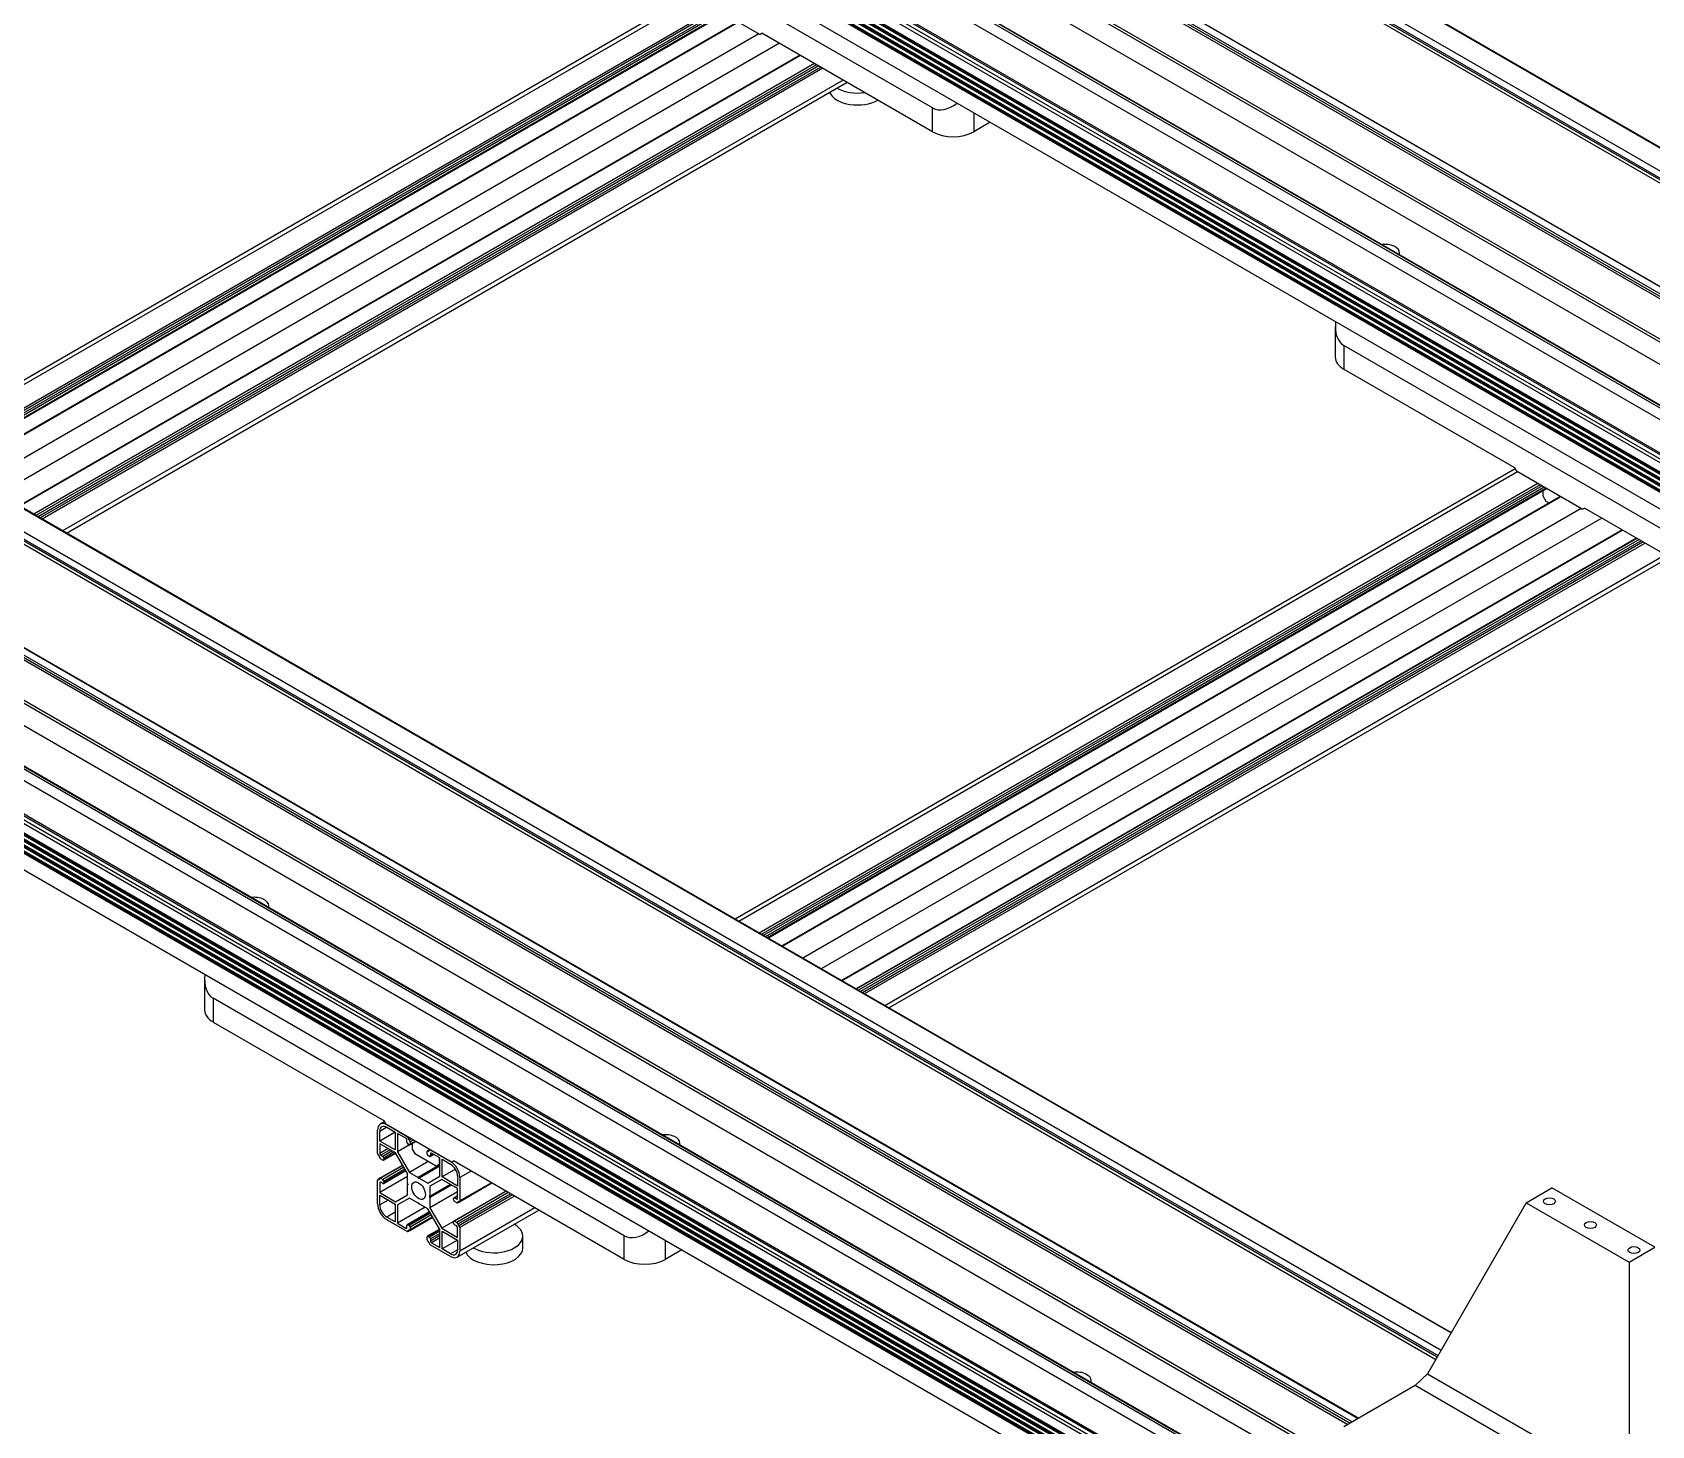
# Model space of a CAD drawing. Header units: millimetres. Extents: x 0 to 626, y 0 to 359.
# Drawn here: x 317.9 to 429.3, y 188.8 to 284.6 of the extents above; entities that cross this region are included whole.
import ezdxf

# ---------------------------------------------------------------- set-up
doc = ezdxf.new("R2010")
doc.units = ezdxf.units.MM
for name, color, linetype in [('1121-安装板', 7, 'Continuous'), ('1211-TDT-4040S-8', 7, 'Continuous'), ('1212-GN_31611', 7, 'Continuous'), ('1221-第一轴同步带安装板', 7, 'Continuous'), ('1221-脚钉', 7, 'Continuous'), ('Default', 7, 'Continuous'), ('LHBT10-S1000-1', 7, 'Continuous')]:
    doc.layers.add(name, color=color, linetype=linetype)

# ---------------------------------------------------------------- blocks, each defined once
blk = doc.blocks.new('SE1')
at = {"layer": '1121-安装板', "color": 7, "linetype": 'Continuous'}
for p, q in [((209.51, 137.11), (211.28, 138.13)), ((218.35, 134.05), (211.28, 138.13)), ((209.51, 137.11), (202.73, 125.35)), ((209.51, 137.11), (216.59, 133.03)), ((216.59, 133.03), (218.35, 134.05)), ((216.59, 133.03), (216.59, 117.35)), ((201.88, 124.53), (202.73, 125.35)), ((202.73, 125.35), (216.59, 117.35)), ((201.88, 124.53), (196.96, 121.7)), ((216.02, 116.37), (201.88, 124.53))]:
    blk.add_line(p, q, dxfattribs=at)
for centre in [(211.11, 137.21), (213.93, 135.58), (216.92, 133.85)]:
    blk.add_ellipse(centre, major_axis=(-0.413, 0), ratio=0.57735, dxfattribs=at)
at = {"layer": '1211-TDT-4040S-8', "color": 7, "linetype": 'Continuous'}
for p, q in [((152.18, 220.25), (98.52, 189.27)), ((152.35, 220.04), (98.78, 189.12)), ((153.75, 219.24), (100.18, 188.31)), ((153.89, 219.15), (100.32, 188.23)), ((154.03, 219.07), (100.47, 188.15)), ((154.17, 218.99), (100.61, 188.07)), ((154.31, 218.91), (100.75, 187.98)), ((100.78, 187.97), (154.34, 218.89)), ((155.3, 218.34), (101.74, 187.41)), ((155.33, 218.32), (101.77, 187.4)), ((156.73, 217.51), (103.17, 186.59)), ((158.14, 216.86), (104.44, 185.85)), ((159.54, 216.05), (105.84, 185.05)), ((105.87, 185.03), (159.57, 216.03)), ((160.53, 215.48), (106.83, 184.47)), ((160.56, 215.46), (106.86, 184.46)), ((160.7, 215.38), (107, 184.38)), ((160.84, 215.3), (107.14, 184.29)), ((160.99, 215.22), (107.28, 184.21)), ((161.13, 215.14), (107.42, 184.13)), ((162.53, 214.33), (108.82, 183.32)), ((109.09, 183.17), (162.79, 214.18)), ((208.75, 187.59), (155.09, 156.61)), ((208.91, 187.38), (155.35, 156.46)), ((210.31, 186.58), (156.75, 155.65)), ((210.46, 186.49), (156.89, 155.57)), ((210.6, 186.41), (157.03, 155.49)), ((210.74, 186.33), (157.18, 155.41)), ((210.88, 186.25), (157.32, 155.32)), ((157.35, 155.31), (210.91, 186.23)), ((211.87, 185.68), (158.31, 154.75)), ((211.9, 185.66), (158.34, 154.74)), ((213.3, 184.85), (159.74, 153.93)), ((214.71, 184.2), (161.01, 153.19)), ((216.11, 183.39), (162.41, 152.39)), ((162.44, 152.37), (216.14, 183.37)), ((217.1, 182.82), (163.4, 151.81)), ((217.13, 182.8), (163.43, 151.8)), ((217.27, 182.72), (163.57, 151.72)), ((217.41, 182.64), (163.71, 151.63)), ((217.55, 182.56), (163.85, 151.55)), ((217.7, 182.48), (163.99, 151.47)), ((219.1, 181.67), (165.39, 150.66)), ((165.66, 150.51), (219.36, 181.52)), ((130.96, 142.68), (130.68, 142.52)), ((130.5, 140.49), (130.5, 142.11)), ((131.13, 142.3), (130.65, 142.02)), ((130.65, 141.35), (130.65, 142.02)), ((131.71, 141.96), (130.65, 141.35)), ((131.13, 142.48), (132.53, 141.67)), ((131.13, 142.3), (131.71, 141.96)), ((131.71, 141.96), (131.71, 140.74)), ((131.87, 141.87), (131.87, 140.61)), ((132.45, 141.54), (131.87, 141.87)), ((132.67, 141.59), (132.6, 141.55)), ((132.81, 141.5), (132.67, 141.42)), ((131.71, 140.74), (130.65, 141.35)), ((130.65, 141.17), (130.65, 140.5)), ((131.74, 140.54), (130.65, 141.17)), ((131.23, 140.84), (130.65, 140.5)), ((131.37, 140.75), (130.72, 140.38)), ((130.72, 140.38), (130.85, 140.3)), ((131.5, 140.68), (130.85, 140.3)), ((130.9, 140.04), (131.75, 140.53)), ((131.64, 140.6), (130.92, 140.18)), ((131.73, 140.55), (130.92, 140.08)), ((132.56, 139.12), (131.74, 140.54)), ((132.69, 141.09), (131.87, 140.61)), ((131.87, 140.61), (132.69, 139.2)), ((132.52, 141.27), (132.52, 141.41)), ((132.67, 141.1), (132.59, 141.15)), ((132.72, 141.09), (133.13, 141.32)), ((132.96, 141.42), (132.74, 141.3)), ((133.1, 141.34), (132.74, 141.14)), ((132.74, 141.3), (132.74, 141.14)), ((133.9, 140.47), (133.9, 140.63)), ((134.07, 140.76), (133.92, 140.68)), ((134.05, 140.71), (133.97, 140.67)), ((134.09, 140.77), (134.07, 140.76)), ((134.11, 140.29), (134.36, 140.43)), ((134.12, 140.75), (135.52, 139.95)), ((134.2, 140.52), (134.13, 140.48)), ((134.13, 140.48), (134.13, 140.34)), ((134.33, 140.45), (134.13, 140.34)), ((134.78, 140.19), (134.2, 140.52)), ((132.23, 139.7), (130.66, 138.79)), ((130.85, 140.04), (130.71, 140.12)), ((132.24, 139.67), (130.71, 138.79)), ((132.31, 139.55), (130.85, 138.7)), ((130.9, 138.44), (132.44, 139.33)), ((130.92, 140.18), (130.92, 140.08)), ((132.38, 139.43), (130.92, 138.58)), ((132.43, 139.35), (130.92, 138.48)), ((133.97, 139.94), (132.69, 139.2)), ((134.78, 139.71), (133.29, 138.85)), ((134.78, 139.63), (133.36, 138.81)), ((134.06, 140.3), (133.97, 140.35)), ((134.78, 138.93), (134.78, 140.19)), ((134.94, 138.88), (134.94, 140.1)), ((134.94, 140.1), (135.52, 139.77)), ((135.86, 139.41), (134.94, 138.88)), ((136.93, 139.29), (136.15, 138.84)), ((130.5, 137.05), (130.5, 138.66)), ((130.66, 138.79), (130.52, 138.71)), ((130.64, 138.74), (130.57, 138.7)), ((132.56, 138.91), (130.65, 137.81)), ((130.72, 138.52), (130.65, 138.48)), ((130.65, 138.48), (130.65, 137.81)), ((130.71, 138.79), (130.85, 138.7)), ((130.85, 138.44), (130.72, 138.52)), ((130.92, 138.58), (130.92, 138.48)), ((132.56, 138.43), (132.56, 139.12)), ((132.6, 138.36), (132.56, 138.43)), ((132.6, 138.37), (132.56, 138.34)), ((132.56, 138.34), (132.6, 138.36)), ((132.56, 137.65), (132.56, 138.34)), ((132.69, 139.2), (133.29, 138.85)), ((133.29, 138.85), (133.32, 138.78)), ((133.32, 138.78), (133.36, 138.81)), ((133.36, 138.81), (133.96, 138.46)), ((133.96, 138.46), (134.78, 138.93)), ((134.91, 138.71), (134.09, 138.24)), ((135.51, 138.37), (134.09, 137.54)), ((135.58, 138.32), (134.09, 137.46)), ((134.09, 138.24), (134.09, 137.54)), ((136, 138.08), (134.91, 138.71)), ((136, 138.26), (134.94, 138.88)), ((136, 138.93), (136, 138.26)), ((136.13, 137.18), (138.36, 138.47)), ((136.15, 138.84), (136.15, 137.23)), ((138.33, 138.48), (136.15, 137.23)), ((130.65, 137.81), (131.74, 137.18)), ((130.65, 136.96), (130.65, 137.63)), ((130.65, 137.63), (131.71, 137.01)), ((131.23, 137.29), (130.65, 136.96)), ((131.71, 137.01), (131.71, 135.79)), ((131.74, 137.18), (132.56, 137.65)), ((132.69, 137.43), (131.87, 136.96)), ((133.29, 137.08), (132.69, 137.43)), ((133.32, 137.11), (133.29, 137.08)), ((133.33, 137.11), (133.29, 137.08)), ((133.36, 137.04), (133.32, 137.11)), ((133.96, 136.69), (133.36, 137.04)), ((134.09, 137.54), (134.05, 137.53)), ((134.05, 137.53), (134.09, 137.46)), ((136, 137.87), (134.09, 136.77)), ((134.09, 137.46), (134.09, 136.77)), ((135.73, 137.31), (135.73, 137.41)), ((139.32, 137.91), (135.75, 135.85)), ((136, 137.59), (135.75, 137.45)), ((139.35, 137.9), (135.8, 135.85)), ((136, 137.56), (135.8, 137.45)), ((135.8, 137.45), (135.93, 137.37)), ((135.94, 137.1), (135.8, 137.19)), ((136, 137.41), (135.93, 137.37)), ((139.49, 137.81), (135.94, 135.76)), ((135.99, 137.1), (136.13, 137.18)), ((136, 137.41), (136, 138.08)), ((139.63, 137.73), (136.01, 135.64)), ((136.08, 137.19), (136.01, 137.14)), ((139.77, 137.65), (136.08, 135.52)), ((139.91, 137.57), (136.15, 135.4)), ((131.71, 136.46), (131.13, 136.12)), ((131.71, 135.79), (131.13, 136.12)), ((132.53, 135.14), (131.13, 135.94)), ((131.87, 136.96), (131.87, 135.7)), ((133.78, 136.8), (131.87, 135.7)), ((134.08, 136.49), (132.54, 135.6)), ((134.1, 136.46), (132.59, 135.59)), ((134.14, 136.39), (132.67, 135.54)), ((132.72, 135.21), (134.29, 136.12)), ((134.21, 136.27), (132.74, 135.42)), ((134.28, 136.15), (132.74, 135.26)), ((134.78, 135.28), (133.96, 136.69)), ((134.09, 136.77), (134.91, 135.35)), ((135.97, 133.37), (141.58, 136.61)), ((141.31, 136.76), (136.15, 133.78)), ((131.87, 135.7), (132.45, 135.36)), ((132.52, 135.41), (132.45, 135.36)), ((132.52, 135.41), (132.52, 135.55)), ((132.58, 135.13), (132.72, 135.21)), ((132.59, 135.59), (132.67, 135.54)), ((132.67, 135.22), (132.6, 135.18)), ((132.74, 135.42), (132.74, 135.26)), ((134.77, 135.29), (133.92, 134.8)), ((134.78, 135.26), (133.97, 134.79)), ((133.97, 134.79), (134.06, 134.74)), ((134.78, 135.16), (134.06, 134.74)), ((134.78, 135), (134.13, 134.62)), ((134.78, 134.85), (134.13, 134.47)), ((134.78, 134.02), (134.78, 135.28)), ((135.73, 135.83), (134.91, 135.35)), ((134.91, 135.35), (136, 134.72)), ((134.94, 133.93), (134.94, 135.15)), ((134.94, 135.15), (136, 134.54)), ((135.73, 135.71), (135.73, 135.81)), ((135.8, 135.85), (135.94, 135.76)), ((135.93, 135.51), (135.8, 135.59)), ((136, 134.72), (136, 135.39)), ((136.15, 135.4), (136.15, 133.78)), ((133.9, 134.59), (133.9, 134.75)), ((135.52, 133.41), (134.12, 134.22)), ((134.13, 134.62), (134.13, 134.47)), ((134.78, 134.69), (134.2, 134.35)), ((134.2, 134.35), (134.78, 134.02)), ((136, 134.54), (134.94, 133.93)), ((135.52, 133.59), (134.94, 133.93)), ((136, 133.87), (135.52, 133.59)), ((136, 134.54), (136, 133.87))]:
    blk.add_line(p, q, dxfattribs=at)
for centre, major_axis, start_param, end_param in [((131.13, 141.74), (0.45, -0.779), 2.356194, 3.926991), ((131.13, 141.74), (0.34, -0.589), 2.356194, 3.926991), ((132.45, 141.46), (0.05, -0.0866), 0.785398, 2.356194), ((132.53, 141.59), (-0.05, 0.0866), 3.926991, 5.497787), ((132.67, 141.5), (-0.05, 0.0866), 0.785398, 2.356194), ((130.57, 140.45), (0.05, -0.0866), 3.926991, 5.497787), ((130.57, 140.29), (0.05, -0.0866), 0.785398, 2.356194), ((130.72, 140.46), (-0.05, 0.0866), 0.785398, 2.356194), ((132.59, 141.23), (0.05, -0.0866), 3.926991, 5.497787), ((132.67, 141.34), (-0.05, 0.0866), 3.926991, 5.497787), ((132.67, 141.18), (-0.05, 0.0866), 2.356194, 3.926991), ((133.97, 140.59), (0.05, -0.0866), 2.356194, 3.926991), ((133.97, 140.43), (0.05, -0.0866), 3.926991, 5.497787), ((133.97, 140.75), (-0.05, 0.0866), 2.356194, 3.926991), ((134.12, 140.67), (0.05, -0.0866), 2.356194, 3.926991), ((134.2, 140.44), (0.05, -0.0866), 2.356194, 3.926991), ((130.71, 140.21), (0.05, -0.0866), 3.926991, 5.497787), ((130.85, 140.22), (-0.05, 0.0866), 3.926991, 5.497787), ((130.85, 140.12), (-0.05, 0.0866), 2.356194, 3.926991), ((134.06, 140.38), (-0.05, 0.0866), 2.356194, 3.926991), ((135.52, 139.21), (-0.45, 0.779), 3.926991, 5.497787), ((135.52, 139.21), (-0.34, 0.589), 3.926991, 5.497787), ((130.57, 138.62), (0.05, -0.0866), 2.356194, 3.926991), ((130.57, 138.79), (-0.05, 0.0866), 2.356194, 3.926991), ((130.71, 138.7), (0.05, -0.0866), 2.356194, 3.926991), ((130.72, 138.43), (0.05, -0.0866), 2.356194, 3.926991), ((130.85, 138.62), (-0.05, 0.0866), 3.926991, 5.497787), ((130.85, 138.52), (-0.05, 0.0866), 2.356194, 3.926991), ((131.13, 136.68), (0.45, -0.779), 3.926991, 5.497787), ((135.8, 137.37), (0.05, -0.0866), 2.356194, 3.926991), ((135.8, 137.27), (0.05, -0.0866), 3.926991, 5.497787), ((135.93, 137.45), (-0.05, 0.0866), 2.356194, 3.926991), ((135.94, 137.19), (-0.05, 0.0866), 2.356194, 3.926991), ((136.08, 137.1), (0.05, -0.0866), 2.356194, 3.926991), ((136.08, 137.27), (-0.05, 0.0866), 2.356194, 3.926991), ((131.13, 136.68), (0.34, -0.589), 3.926991, 5.497787), ((132.45, 135.45), (-0.05, 0.0866), 2.356194, 3.926991), ((132.59, 135.51), (0.05, -0.0866), 2.356194, 3.926991), ((132.53, 135.22), (-0.05, 0.0866), 2.356194, 3.926991), ((132.67, 135.14), (0.05, -0.0866), 2.356194, 3.926991), ((132.67, 135.46), (-0.05, 0.0866), 3.926991, 5.497787), ((132.67, 135.3), (-0.05, 0.0866), 2.356194, 3.926991), ((133.97, 134.71), (0.05, -0.0866), 2.356194, 3.926991), ((135.8, 135.76), (0.05, -0.0866), 2.356194, 3.926991), ((135.8, 135.67), (0.05, -0.0866), 3.926991, 5.497787), ((135.93, 135.43), (0.05, -0.0866), 0.785398, 2.356194), ((135.94, 135.68), (-0.05, 0.0866), 3.926991, 5.497787), ((136.08, 135.6), (-0.05, 0.0866), 0.785398, 2.356194), ((136.08, 135.44), (-0.05, 0.0866), 3.926991, 5.497787), ((133.97, 134.55), (0.05, -0.0866), 3.926991, 5.497787), ((133.97, 134.38), (0.05, -0.0866), 0.785398, 2.356194), ((134.12, 134.3), (0.05, -0.0866), 3.926991, 5.497787), ((134.06, 134.66), (-0.05, 0.0866), 3.926991, 5.497787), ((134.2, 134.43), (-0.05, 0.0866), 0.785398, 2.356194), ((135.52, 134.15), (-0.34, 0.589), 2.356194, 3.926991), ((135.52, 134.15), (-0.45, 0.779), 2.356194, 3.926991)]:
    blk.add_ellipse(centre, major_axis=major_axis, ratio=0.57735, start_param=start_param, end_param=end_param, dxfattribs=at)
blk.add_ellipse((133.32, 137.94), major_axis=(0.33, -0.572), ratio=0.57735, dxfattribs=at)
at = {"layer": '1212-GN_31611', "color": 7, "linetype": 'Continuous'}
for p, q in [((210.68, 185.71), (210.68, 186.1)), ((210.89, 185.34), (210.68, 185.71)), ((211.09, 185.23), (210.89, 185.34)), ((132.9, 140.8), (132.9, 141.19)), ((133.11, 140.44), (132.9, 140.8)), ((134.53, 139.62), (133.11, 140.44)), ((134.74, 139.74), (134.53, 139.62)), ((134.74, 140.21), (134.74, 139.74)), ((134.78, 139.77), (134.74, 139.74))]:
    blk.add_line(p, q, dxfattribs=at)
at = {"layer": '1221-第一轴同步带安装板', "color": 7, "linetype": 'Continuous'}
for p, q in [((168.68, 212.41), (140.39, 228.74)), ((156.8, 217.47), (152.27, 220.08)), ((156.8, 217.47), (156.94, 217.55)), ((168.68, 210.78), (156.94, 217.55)), ((168.68, 210.78), (168.68, 212.41)), ((171.51, 212.08), (171.51, 210.78)), ((172.64, 211.43), (171.51, 210.78)), ((196.38, 197.37), (196.38, 195.26)), ((196.96, 196.08), (196.96, 194.45)), ((225.25, 179.75), (196.96, 196.08)), ((196.96, 194.45), (208.7, 187.67)), ((208.7, 187.67), (208.84, 187.42)), ((213.37, 184.81), (208.84, 187.42)), ((213.37, 184.81), (213.51, 184.89)), ((225.25, 178.12), (213.51, 184.89)), ((118.6, 152.47), (118.6, 150.36)), ((119.18, 151.17), (119.18, 149.54)), ((147.47, 134.84), (119.18, 151.17)), ((119.18, 149.54), (130.92, 142.76)), ((130.92, 142.76), (131.06, 142.52)), ((135.59, 139.9), (131.06, 142.52)), ((135.59, 139.9), (135.73, 139.99)), ((147.47, 133.21), (135.73, 139.99)), ((147.47, 133.21), (147.47, 134.84)), ((150.29, 134.52), (150.29, 133.21)), ((151.43, 133.86), (150.29, 133.21))]:
    blk.add_line(p, q, dxfattribs=at)
for centre, major_axis, start_param, end_param in [((170.09, 214.86), (1.41, 2.45), 3.141593, 4.068888), ((170.09, 211.59), (2, 0), 3.926991, 5.497787), ((198.38, 198.53), (-1.41, -2.45), 5.35589, 6.283185), ((198.38, 195.26), (2, 0), 3.141593, 3.926991), ((120.6, 153.62), (-1.41, -2.45), 5.35589, 6.283185), ((120.6, 150.36), (2, 0), 3.141593, 3.926991), ((148.88, 137.29), (1.41, 2.45), 3.141593, 4.068888), ((148.88, 134.03), (2, 0), 3.926991, 5.497787)]:
    blk.add_ellipse(centre, major_axis=major_axis, ratio=0.57735, start_param=start_param, end_param=end_param, dxfattribs=at)
at = {"layer": '1221-脚钉', "color": 7, "linetype": 'Continuous'}
for p, q in [((139.9, 135.63), (139.89, 135.64)), ((140.49, 134), (140.49, 134.82))]:
    blk.add_line(p, q, dxfattribs=at)
for centre, major_axis, start_param, end_param in [((163.52, 213.77), (2, 0), 3.403392, 5.487787), ((163.52, 214.59), (2, 0), 3.923387, 4.962602), ((138.49, 134.82), (-2, 0), 0.781794, 3.926991), ((138.49, 135.63), (-1, 0), -4.047128, -3.806854), ((138.49, 134), (-2, 0), 0.261799, 3.141593)]:
    blk.add_ellipse(centre, major_axis=major_axis, ratio=0.57735, start_param=start_param, end_param=end_param, dxfattribs=at)
at = {"layer": 'LHBT10-S1000-1', "color": 7, "linetype": 'Continuous'}
for p, q in [((131.47, 258.45), (281.44, 171.87)), ((133.5, 258.86), (282.12, 173.05)), ((282.14, 173.08), (133.57, 258.85)), ((130.89, 257.95), (281.08, 171.24)), ((131.01, 258.1), (281.17, 171.41)), ((131.05, 258.21), (281.23, 171.5)), ((124, 253.96), (275.03, 166.77)), ((124.09, 254.09), (275.18, 166.85)), ((124.14, 254.22), (275.32, 166.94)), ((124.57, 254.47), (275.75, 167.18)), ((124.73, 254.4), (275.77, 167.19)), ((122.02, 252.13), (273.44, 164.71)), ((122.11, 252.28), (273.62, 164.81)), ((122.22, 250.49), (273.33, 163.25)), ((292.42, 148.4), (120.74, 247.52)), ((273.36, 160.22), (121.66, 247.8)), ((273.33, 160.4), (121.8, 247.89)), ((273.33, 160.43), (121.85, 247.89)), ((291.32, 146.75), (121.3, 244.91)), ((290.75, 146.42), (121.3, 244.25)), ((290.96, 146.54), (121.52, 244.38)), ((291.21, 146.69), (121.94, 244.42)), ((290.19, 146.1), (121.3, 243.6)), ((290.04, 146.01), (121.3, 243.44)), ((289.83, 145.89), (121.3, 243.19)), ((289.69, 145.81), (121.3, 243.03)), ((290.11, 146.05), (121.37, 243.48)), ((289.76, 145.85), (121.37, 243.07)), ((289.48, 145.69), (121.3, 242.78)), ((289.34, 145.61), (121.3, 242.62)), ((289.12, 145.48), (121.3, 242.37)), ((288.98, 145.4), (121.3, 242.21)), ((289.41, 145.65), (121.37, 242.66)), ((289.05, 145.44), (121.37, 242.25)), ((288.06, 144.79), (120.74, 241.39)), ((55.72, 213.95), (204.34, 128.15)), ((204.35, 128.17), (55.78, 213.95)), ((53.11, 213.04), (203.29, 126.33)), ((53.23, 213.2), (203.39, 126.5)), ((53.27, 213.3), (203.45, 126.6)), ((53.69, 213.55), (203.66, 126.96)), ((46.78, 209.56), (197.96, 122.27)), ((46.95, 209.49), (197.99, 122.29)), ((46.22, 209.05), (197.25, 121.86)), ((46.31, 209.18), (197.4, 121.95)), ((46.36, 209.31), (197.54, 122.03)), ((44.24, 207.22), (195.66, 119.8)), ((44.33, 207.38), (195.84, 119.9)), ((44.43, 205.59), (195.55, 118.34)), ((195.58, 115.31), (43.87, 202.9)), ((195.55, 115.49), (44.02, 202.98)), ((195.55, 115.52), (44.07, 202.98)), ((208.22, 107.2), (42.96, 202.61)), ((206.62, 105.83), (43.52, 200)), ((206.61, 105.43), (43.73, 199.47)), ((206.61, 105.72), (44.16, 199.51)), ((206.61, 105.19), (43.52, 199.35)), ((206.61, 104.53), (43.52, 198.69)), ((206.61, 104.37), (43.52, 198.53)), ((206.61, 104.12), (43.52, 198.28)), ((206.61, 104.45), (43.59, 198.57)), ((206.57, 103.98), (43.52, 198.12)), ((206.36, 103.86), (43.52, 197.88)), ((206.22, 103.78), (43.52, 197.71)), ((206.01, 103.66), (43.52, 197.47)), ((205.86, 103.58), (43.52, 197.3)), ((206.61, 104.04), (43.59, 198.16)), ((206.29, 103.82), (43.59, 197.75)), ((205.94, 103.62), (43.59, 197.34)), ((204.87, 103), (42.96, 196.49))]:
    blk.add_line(p, q, dxfattribs=at)
for centre, start_param, end_param in [((199.79, 202.45), 0, 1.784068), ((199.79, 202.45), 6.069914, 6.283185), ((122.01, 157.54), 0, 1.784068), ((122.01, 157.54), 6.069914, 6.283185), ((150.29, 141.21), 0, 1.784068), ((150.29, 141.21), 6.069914, 6.283185), ((178.58, 124.88), 0, 1.784068), ((178.58, 124.88), 6.069914, 6.283185)]:
    blk.add_ellipse(centre, major_axis=(1, 0), ratio=0.57735, start_param=start_param, end_param=end_param, dxfattribs=at)

msp = doc.modelspace()

# ---------------------------------------------------------------- block references
at = {"layer": 'Default'}
msp.add_blockref('SE1', (211.17, 67.04), dxfattribs=at)

doc.saveas('drawing.dxf')
